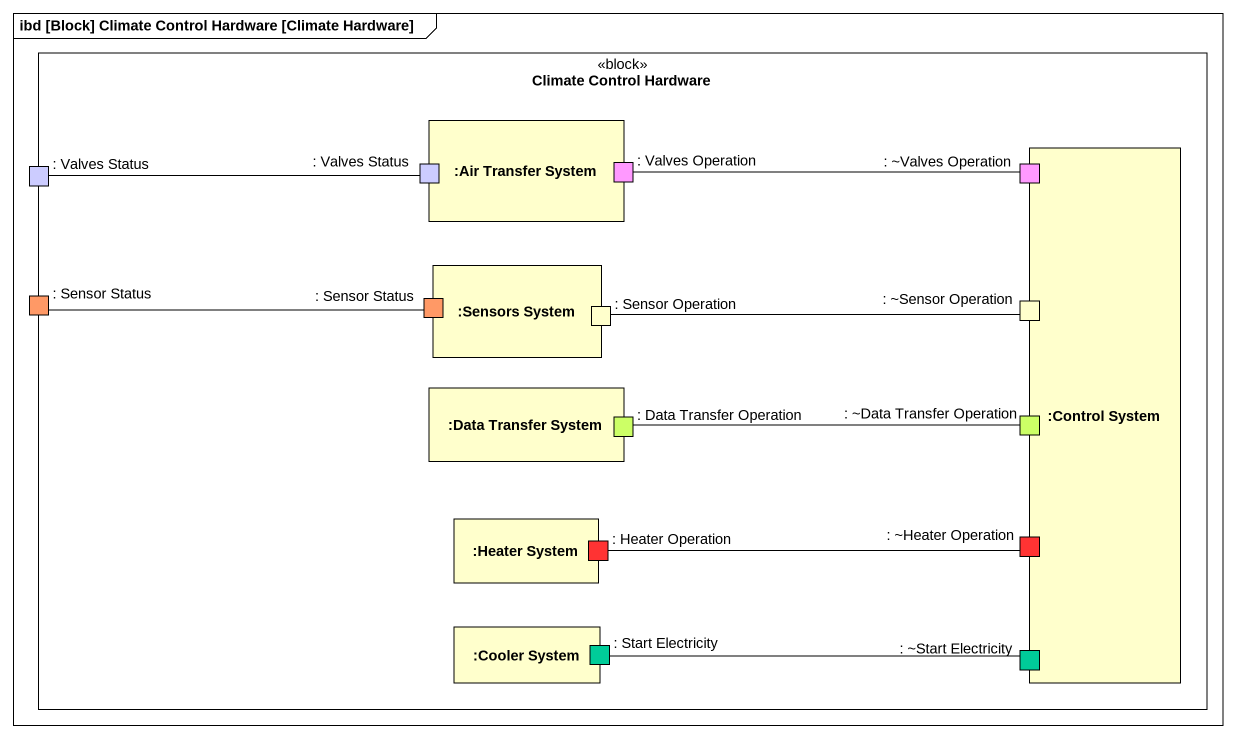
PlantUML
@startuml
mainframe ibd [Block] Climate Control Hardware [Climate Hardware]
rectangle "Climate Control Hardware" as Climate_Control_Hardware <<block>> {
  rectangle ":Air Transfer System" as Air_Transfer_System {
    port ": Valves Status" as Valves_Status_2 #CCCCFF
    port ": Valves Operation" as Valves_Operation #FF99FF
  }
  port ": Valves Status" as Valves_Status #CCCCFF
  rectangle ":Control System" as Control_System {
    port ": ~Valves Operation" as Valves_Operation_2 #FF99FF
    port ": ~Sensor Operation" as Sensor_Operation_2 #FFFFCC
    port ": ~Data Transfer Operation" as Data_Transfer_Operation_2 #CCFF66
    port ": ~Heater Operation" as Heater_Operation_2 #FF3333
    port ": ~Start Electricity" as Start_Electricity_2 #00CC99
  }
  port ": Sensor Status" as Sensor_Status #FF9966
  rectangle ":Sensors System" as Sensors_System {
    port ": Sensor Status" as Sensor_Status_2 #FF9966
    port ": Sensor Operation" as Sensor_Operation #FFFFCC
  }
  rectangle ":Data Transfer System" as Data_Transfer_System {
    port ": Data Transfer Operation" as Data_Transfer_Operation #CCFF66
  }
  rectangle ":Heater System" as Heater_System {
    port ": Heater Operation" as Heater_Operation #FF3333
  }
  rectangle ":Cooler System" as Cooler_System {
    port ": Start Electricity" as Start_Electricity #00CC99
  }
}
Valves_Status -right- Valves_Status_2
Valves_Operation -right- Valves_Operation_2
Sensor_Status_2 -left- Sensor_Status
Sensor_Operation -right- Sensor_Operation_2
Data_Transfer_Operation -right- Data_Transfer_Operation_2
Heater_Operation -right- Heater_Operation_2
Start_Electricity -right- Start_Electricity_2
@enduml
